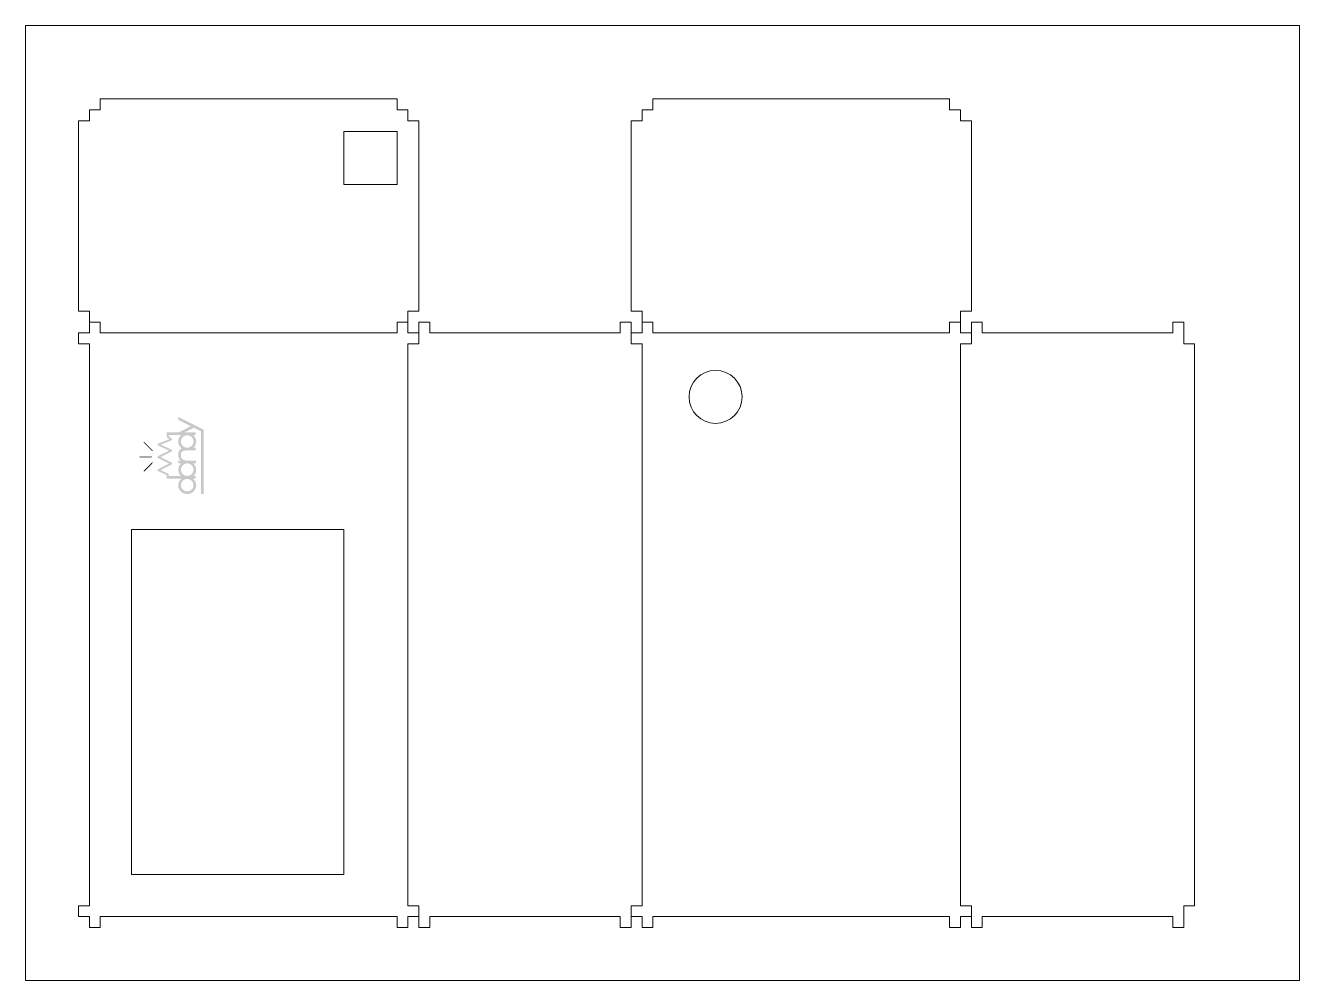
# Model space of a CAD drawing. Extents: x -1 to 23, y -1 to 17.
import ezdxf

# ---------------------------------------------------------------- set-up
doc = ezdxf.new("R2010")
doc.units = 0
doc.header["$MEASUREMENT"] = 0
doc.layers.get('0').update_dxf_attribs({"linetype": 'CONTINUOUS'})
for name, color, linetype, lineweight in [('Inside Cuts', 1, 'CONTINUOUS', 0), ('Material', 9, 'CONTINUOUS', 0), ('Outside Cuts', 5, 'CONTINUOUS', 0), ('Raster Etch', 4, 'CONTINUOUS', 0), ('Vector Etch', 3, 'CONTINUOUS', 0)]:
    doc.layers.add(name, color=color, linetype=linetype, lineweight=lineweight)

# ---------------------------------------------------------------- blocks, each defined once
blk = doc.blocks.new('block 3')
at = {"layer": 'Raster Etch'}
h = blk.add_hatch(color=256, dxfattribs=at)
h.dxf.hatch_style = 2
edge = h.paths.add_edge_path()
edge.add_spline(control_points=[(3.1, -1.48), (3.43, -1.81), (3.76, -2.14), (4.1, -2.47), (4.14, -2.52), (4.21, -2.45), (4.16, -2.41), (3.83, -2.07), (3.5, -1.74), (3.17, -1.41), (3.12, -1.36), (3.06, -1.43), (3.1, -1.48), (3.1, -1.48), (3.1, -1.48), (3.1, -1.48)], knot_values=[0, 0, 0, 0, 1, 1, 1, 2, 2, 2, 3, 3, 3, 4, 4, 4, 5, 5, 5, 5], degree=3, periodic=0)
h = blk.add_hatch(color=256, dxfattribs=at)
h.dxf.hatch_style = 2
edge = h.paths.add_edge_path()
edge.add_spline(control_points=[(4.86, -2.33), (4.86, -1.86), (4.86, -1.39), (4.86, -0.92), (4.86, -0.86), (4.77, -0.86), (4.77, -0.92), (4.77, -1.39), (4.77, -1.86), (4.77, -2.33), (4.77, -2.39), (4.86, -2.39), (4.86, -2.33), (4.86, -2.33), (4.86, -2.33), (4.86, -2.33)], knot_values=[0, 0, 0, 0, 1, 1, 1, 2, 2, 2, 3, 3, 3, 4, 4, 4, 5, 5, 5, 5], degree=3, periodic=0)
h = blk.add_hatch(color=256, dxfattribs=at)
h.dxf.hatch_style = 2
edge = h.paths.add_edge_path()
edge.add_spline(control_points=[(5.59, -2.46), (5.92, -2.13), (6.25, -1.8), (6.58, -1.47), (6.63, -1.42), (6.56, -1.36), (6.52, -1.4), (6.18, -1.73), (5.85, -2.06), (5.52, -2.4), (5.48, -2.44), (5.54, -2.51), (5.59, -2.46), (5.59, -2.46), (5.59, -2.46), (5.59, -2.46)], knot_values=[0, 0, 0, 0, 1, 1, 1, 2, 2, 2, 3, 3, 3, 4, 4, 4, 5, 5, 5, 5], degree=3, periodic=0)
blk = doc.blocks.new('block 2')
at = {"layer": 'Raster Etch'}
h = blk.add_hatch(color=256, dxfattribs=at)
h.dxf.hatch_style = 2
edge = h.paths.add_edge_path()
edge.add_spline(control_points=[(9.17, -5.52), (9.17, -5.52), (8.45, -6.97), (8.45, -6.97), (8.45, -6.97), (7.72, -5.52), (7.72, -5.52), (7.72, -5.52), (7.72, -5.52), (7.72, -5.52), (7.72, -5.52), (7.72, -4.38), (7.72, -4.38), (7.72, -4.38), (7.72, -4.25), (7.72, -4.25), (7.72, -4.25), (7.72, -4.13), (7.72, -4.13), (7.72, -4.13), (7.53, -4.13), (7.53, -4.13), (7.53, -4.13), (7.53, -4.13), (7.53, -4.13), (7.46, -4.13), (7.39, -4.13), (7.32, -4.13), (7.24, -4.13), (7.18, -4.13), (7.13, -4.19), (7.06, -4.27), (6.99, -4.35), (6.92, -4.44), (6.77, -4.06), (6.62, -3.68), (6.47, -3.3), (6.45, -3.23), (6.42, -3.17), (6.4, -3.1), (6.37, -3.02), (6.24, -2.98), (6.19, -3.08), (5.98, -3.52), (5.76, -3.96), (5.55, -4.41), (5.36, -4.03), (5.17, -3.65), (4.98, -3.27), (4.95, -3.21), (4.92, -3.14), (4.89, -3.08), (4.85, -3), (4.73, -3), (4.69, -3.08), (4.47, -3.52), (4.24, -3.97), (4.02, -4.41), (3.83, -4.03), (3.63, -3.65), (3.44, -3.27), (3.4, -3.2), (3.37, -3.14), (3.34, -3.08), (3.3, -3), (3.18, -3), (3.14, -3.08), (2.98, -3.43), (2.82, -3.78), (2.66, -4.14), (2.58, -4.14), (2.5, -4.14), (2.42, -4.14), (2.42, -4.14), (2.42, -4.14), (2.42, -4.14), (2.42, -4.14), (2.23, -4.14), (2.23, -4.14), (2.23, -4.14), (2.23, -4.25), (2.23, -4.25), (2.23, -4.25), (2.23, -4.38), (2.23, -4.38), (2.23, -4.38), (2.23, -5.86), (2.23, -5.86), (2.05, -5.63), (1.77, -5.49), (1.46, -5.49), (0.88, -5.49), (0.4, -5.97), (0.4, -6.55), (0.4, -7.12), (0.88, -7.62), (1.46, -7.62), (1.77, -7.62), (2.05, -7.47), (2.23, -7.24), (2.23, -7.24), (2.23, -7.57), (2.23, -7.57), (2.23, -7.57), (2.54, -7.57), (2.54, -7.57), (2.54, -7.57), (2.54, -7.3), (2.54, -7.3), (2.74, -7.49), (3, -7.62), (3.3, -7.62), (3.61, -7.62), (3.88, -7.47), (4.07, -7.24), (4.07, -7.24), (4.07, -7.57), (4.07, -7.57), (4.07, -7.57), (4.07, -7.57), (4.07, -7.57), (4.07, -7.57), (4.07, -7.58), (4.07, -7.58), (4.07, -7.58), (4.38, -7.58), (4.38, -7.58), (4.38, -7.58), (4.38, -6.43), (4.38, -6.43), (4.4, -6), (4.65, -5.79), (5.05, -5.8), (5.39, -5.8), (5.58, -6), (5.58, -6.4), (5.58, -6.4), (5.58, -7.57), (5.58, -7.57), (5.58, -7.57), (5.89, -7.57), (5.89, -7.57), (5.89, -7.57), (5.89, -7.3), (5.89, -7.3), (6.08, -7.49), (6.35, -7.62), (6.64, -7.62), (6.95, -7.62), (7.23, -7.47), (7.41, -7.24), (7.41, -7.24), (7.41, -7.57), (7.41, -7.57), (7.41, -7.57), (7.72, -7.57), (7.72, -7.57), (7.72, -7.57), (7.72, -6.26), (7.72, -6.26), (7.72, -6.26), (8.26, -7.34), (8.26, -7.34), (8.26, -7.34), (7.84, -8.19), (7.84, -8.19), (7.84, -8.19), (0.4, -8.19), (0.4, -8.19), (0.4, -8.19), (0.4, -8.5), (0.4, -8.5), (0.4, -8.5), (7.68, -8.5), (7.68, -8.5), (7.68, -8.5), (8.05, -8.5), (8.05, -8.5), (8.05, -8.5), (8.05, -8.5), (8.05, -8.5), (8.05, -8.5), (8.63, -7.34), (8.63, -7.34), (8.63, -7.34), (9.54, -5.52), (9.54, -5.52), (9.54, -5.52), (9.17, -5.52), (9.17, -5.52)], knot_values=[0, 0, 0, 0, 1, 1, 1, 2, 2, 2, 3, 3, 3, 4, 4, 4, 5, 5, 5, 6, 6, 6, 7, 7, 7, 8, 8, 8, 9, 9, 9, 10, 10, 10, 11, 11, 11, 12, 12, 12, 13, 13, 13, 14, 14, 14, 15, 15, 15, 16, 16, 16, 17, 17, 17, 18, 18, 18, 19, 19, 19, 20, 20, 20, 21, 21, 21, 22, 22, 22, 23, 23, 23, 24, 24, 24, 25, 25, 25, 26, 26, 26, 27, 27, 27, 28, 28, 28, 29, 29, 29, 30, 30, 30, 31, 31, 31, 32, 32, 32, 33, 33, 33, 34, 34, 34, 35, 35, 35, 36, 36, 36, 37, 37, 37, 38, 38, 38, 39, 39, 39, 40, 40, 40, 41, 41, 41, 42, 42, 42, 43, 43, 43, 44, 44, 44, 45, 45, 45, 46, 46, 46, 47, 47, 47, 48, 48, 48, 49, 49, 49, 50, 50, 50, 51, 51, 51, 52, 52, 52, 53, 53, 53, 54, 54, 54, 55, 55, 55, 56, 56, 56, 57, 57, 57, 58, 58, 58, 59, 59, 59, 60, 60, 60, 61, 61, 61, 62, 62, 62, 63, 63, 63, 63], degree=3, periodic=0)
edge = h.paths.add_edge_path()
edge.add_spline(control_points=[(1.45, -7.31), (1.04, -7.31), (0.73, -6.96), (0.73, -6.55), (0.73, -6.14), (1.04, -5.8), (1.45, -5.8), (1.86, -5.8), (2.21, -6.14), (2.21, -6.55), (2.21, -6.96), (1.86, -7.31), (1.45, -7.31)], knot_values=[0, 0, 0, 0, 1, 1, 1, 2, 2, 2, 3, 3, 3, 4, 4, 4, 4], degree=3, periodic=0)
edge = h.paths.add_edge_path()
edge.add_spline(control_points=[(3.29, -7.31), (2.87, -7.31), (2.56, -6.96), (2.56, -6.55), (2.56, -6.14), (2.87, -5.8), (3.29, -5.8), (3.69, -5.8), (4.05, -6.14), (4.05, -6.55), (4.05, -6.96), (3.69, -7.31), (3.29, -7.31)], knot_values=[0, 0, 0, 0, 1, 1, 1, 2, 2, 2, 3, 3, 3, 4, 4, 4, 4], degree=3, periodic=0)
edge = h.paths.add_edge_path()
edge.add_spline(control_points=[(6.63, -7.31), (6.22, -7.31), (5.9, -6.96), (5.9, -6.55), (5.9, -6.14), (6.22, -5.8), (6.63, -5.8), (7.03, -5.8), (7.39, -6.14), (7.39, -6.55), (7.39, -6.96), (7.03, -7.31), (6.63, -7.31)], knot_values=[0, 0, 0, 0, 1, 1, 1, 2, 2, 2, 3, 3, 3, 4, 4, 4, 4], degree=3, periodic=0)
edge = h.paths.add_edge_path()
edge.add_spline(control_points=[(7.41, -5.63), (7.41, -5.63), (7.41, -5.86), (7.41, -5.86), (7.23, -5.63), (6.95, -5.49), (6.64, -5.49), (6.3, -5.49), (6, -5.65), (5.81, -5.89), (5.69, -5.61), (5.45, -5.49), (5.05, -5.49), (4.77, -5.49), (4.54, -5.59), (4.38, -5.77), (4.38, -5.77), (4.38, -5.52), (4.38, -5.52), (4.38, -5.52), (4.38, -5.52), (4.38, -5.52), (4.38, -5.52), (4.07, -5.52), (4.07, -5.52), (4.07, -5.52), (4.07, -5.52), (4.07, -5.52), (4.07, -5.52), (4.07, -5.86), (4.07, -5.86), (3.88, -5.63), (3.61, -5.49), (3.3, -5.49), (3, -5.49), (2.74, -5.61), (2.54, -5.81), (2.54, -5.81), (2.54, -4.36), (2.54, -4.36), (2.61, -4.36), (2.67, -4.36), (2.73, -4.36), (2.77, -4.36), (2.81, -4.34), (2.83, -4.31), (2.97, -4), (3.11, -3.7), (3.25, -3.39), (3.44, -3.77), (3.63, -4.15), (3.82, -4.53), (3.86, -4.59), (3.89, -4.65), (3.92, -4.72), (3.96, -4.79), (4.08, -4.79), (4.12, -4.72), (4.34, -4.27), (4.57, -3.83), (4.79, -3.39), (4.98, -3.77), (5.17, -4.15), (5.36, -4.53), (5.39, -4.6), (5.42, -4.66), (5.45, -4.72), (5.49, -4.8), (5.61, -4.8), (5.65, -4.72), (5.86, -4.29), (6.07, -3.85), (6.28, -3.42), (6.42, -3.78), (6.56, -4.14), (6.7, -4.5), (6.73, -4.56), (6.75, -4.63), (6.78, -4.69), (6.81, -4.76), (6.91, -4.82), (6.97, -4.74), (7.07, -4.62), (7.17, -4.49), (7.28, -4.36), (7.32, -4.36), (7.37, -4.36), (7.41, -4.36), (7.41, -4.36), (7.41, -5.63), (7.41, -5.63), (7.41, -5.63), (7.41, -5.63), (7.41, -5.63), (7.41, -5.63), (7.41, -5.63), (7.41, -5.63)], knot_values=[0, 0, 0, 0, 1, 1, 1, 2, 2, 2, 3, 3, 3, 4, 4, 4, 5, 5, 5, 6, 6, 6, 7, 7, 7, 8, 8, 8, 9, 9, 9, 10, 10, 10, 11, 11, 11, 12, 12, 12, 13, 13, 13, 14, 14, 14, 15, 15, 15, 16, 16, 16, 17, 17, 17, 18, 18, 18, 19, 19, 19, 20, 20, 20, 21, 21, 21, 22, 22, 22, 23, 23, 23, 24, 24, 24, 25, 25, 25, 26, 26, 26, 27, 27, 27, 28, 28, 28, 29, 29, 29, 30, 30, 30, 31, 31, 31, 32, 32, 32, 32], degree=3, periodic=0)
at = {"layer": 'Vector Etch'}
blk.add_blockref('block 3', (0, 0), dxfattribs=at)
blk = doc.blocks.new('dandy_logo')
at = {"layer": 'Inside Cuts'}
blk.add_blockref('block 2', (0, 0), dxfattribs=at)
blk = doc.blocks.new('box1')
for points in [[(0.204724, 11.409448), (0.204724, 11.409448), (0.204724, 11.614172), (0, 11.614172), (0, 15.204724), (0.204724, 15.204724), (0.204724, 15.409448), (0.204724, 15.409448), (0.204724, 15.409448), (0.409448, 15.409448), (0.409448, 15.614172), (6, 15.614172), (6, 15.409448), (6.204724, 15.409448), (6.204724, 15.409448), (6.204724, 15.409448), (6.204724, 15.204724), (6.409448, 15.204724), (6.409448, 11.614172), (6.204724, 11.614172), (6.204724, 11.409448), (6.204724, 11.409448), (6.204724, 11.409448), (6, 11.409448), (6, 11.204724), (0.409448, 11.204724), (0.409448, 11.409448), (0.204724, 11.409448), (0.204724, 11.409448)], [(10.614172, 11.409448), (10.614172, 11.409448), (10.614172, 11.614172), (10.409448, 11.614172), (10.409448, 15.204724), (10.614172, 15.204724), (10.614172, 15.409448), (10.614172, 15.409448), (10.614172, 15.409448), (10.818896, 15.409448), (10.818896, 15.614172), (16.409448, 15.614172), (16.409448, 15.409448), (16.614172, 15.409448), (16.614172, 15.409448), (16.614172, 15.409448), (16.614172, 15.204724), (16.818896, 15.204724), (16.818896, 11.614172), (16.614172, 11.614172), (16.614172, 11.409448), (16.614172, 11.409448), (16.614172, 11.409448), (16.409448, 11.409448), (16.409448, 11.204724), (10.818896, 11.204724), (10.818896, 11.409448), (10.614172, 11.409448), (10.614172, 11.409448)], [(0.204724, 0.204724), (0, 0.204724), (0, 0.409448), (0.204724, 0.409448), (0.204724, 11), (0, 11), (0, 11.204724), (0.204724, 11.204724), (0.204724, 11.409448), (0.409448, 11.409448), (0.409448, 11.204724), (6, 11.204724), (6, 11.409448), (6.204724, 11.409448), (6.204724, 11.204724), (6.409448, 11.204724), (6.409448, 11), (6.204724, 11), (6.204724, 0.409448), (6.409448, 0.409448), (6.409448, 0.204724), (6.204724, 0.204724), (6.204724, 0), (6, 0), (6, 0.204724), (0.409448, 0.204724), (0.409448, 0), (0.204724, 0), (0.204724, 0.204724)], [(6.409448, 0.204724), (6.409448, 0.204724), (6.409448, 0.409448), (6.204724, 0.409448), (6.204724, 11), (6.409448, 11), (6.409448, 11.204724), (6.409448, 11.204724), (6.409448, 11.409448), (6.614172, 11.409448), (6.614172, 11.204724), (10.204724, 11.204724), (10.204724, 11.409448), (10.409448, 11.409448), (10.409448, 11.204724), (10.409448, 11.204724), (10.409448, 11), (10.614172, 11), (10.614172, 0.409448), (10.409448, 0.409448), (10.409448, 0.204724), (10.409448, 0.204724), (10.409448, 0), (10.204724, 0), (10.204724, 0.204724), (6.614172, 0.204724), (6.614172, 0), (6.409448, 0), (6.409448, 0.204724)], [(10.614172, 0.204724), (10.409448, 0.204724), (10.409448, 0.409448), (10.614172, 0.409448), (10.614172, 11), (10.409448, 11), (10.409448, 11.204724), (10.614172, 11.204724), (10.614172, 11.409448), (10.818896, 11.409448), (10.818896, 11.204724), (16.409448, 11.204724), (16.409448, 11.409448), (16.614172, 11.409448), (16.614172, 11.204724), (16.818896, 11.204724), (16.818896, 11), (16.614172, 11), (16.614172, 0.409448), (16.818896, 0.409448), (16.818896, 0.204724), (16.614172, 0.204724), (16.614172, 0), (16.409448, 0), (16.409448, 0.204724), (10.818896, 0.204724), (10.818896, 0), (10.614172, 0), (10.614172, 0.204724)], [(16.818896, 0.204724), (16.818896, 0.204724), (16.818896, 0.409448), (16.614172, 0.409448), (16.614172, 11), (16.818896, 11), (16.818896, 11.204724), (16.818896, 11.204724), (16.818896, 11.409448), (17.02362, 11.409448), (17.02362, 11.204724), (20.614172, 11.204724), (20.614172, 11.409448), (20.818896, 11.409448), (20.818896, 11.204724), (20.818896, 11.204724), (20.818896, 11), (21.02362, 11), (21.02362, 0.409448), (20.818896, 0.409448), (20.818896, 0.204724), (20.818896, 0.204724), (20.818896, 0), (20.614172, 0), (20.614172, 0.204724), (17.02362, 0.204724), (17.02362, 0), (16.818896, 0), (16.818896, 0.204724)]]:
    blk.add_lwpolyline(points, close=True)

msp = doc.modelspace()

# ---------------------------------------------------------------- linework, layer by layer
at = {"layer": 'Material', "linetype": 'Continuous'}
msp.add_lwpolyline([(-1, -1), (23, -1), (23, 17), (-1, 17)], close=True, dxfattribs=at)
at = {"layer": 'Outside Cuts', "linetype": 'Continuous'}
for points in [[(6, 15), (5, 15), (5, 14), (6, 14)], [(1, 1), (5, 1), (5, 7.5), (1, 7.5)]]:
    msp.add_lwpolyline(points, close=True, dxfattribs=at)
msp.add_circle((12, 10), 0.5, dxfattribs=at)

# ---------------------------------------------------------------- block references
msp.add_blockref('box1', (0, 0), dxfattribs=at)
at = {"layer": 'Vector Etch', "linetype": 'Continuous', "lineweight": 0, "xscale": 0.1590841696295655, "yscale": 0.1590841696295655, "zscale": 0.1590841696295655, "rotation": 90}
msp.add_blockref('dandy_logo', (1.004, 8.103), dxfattribs=at)

doc.saveas('drawing.dxf')
